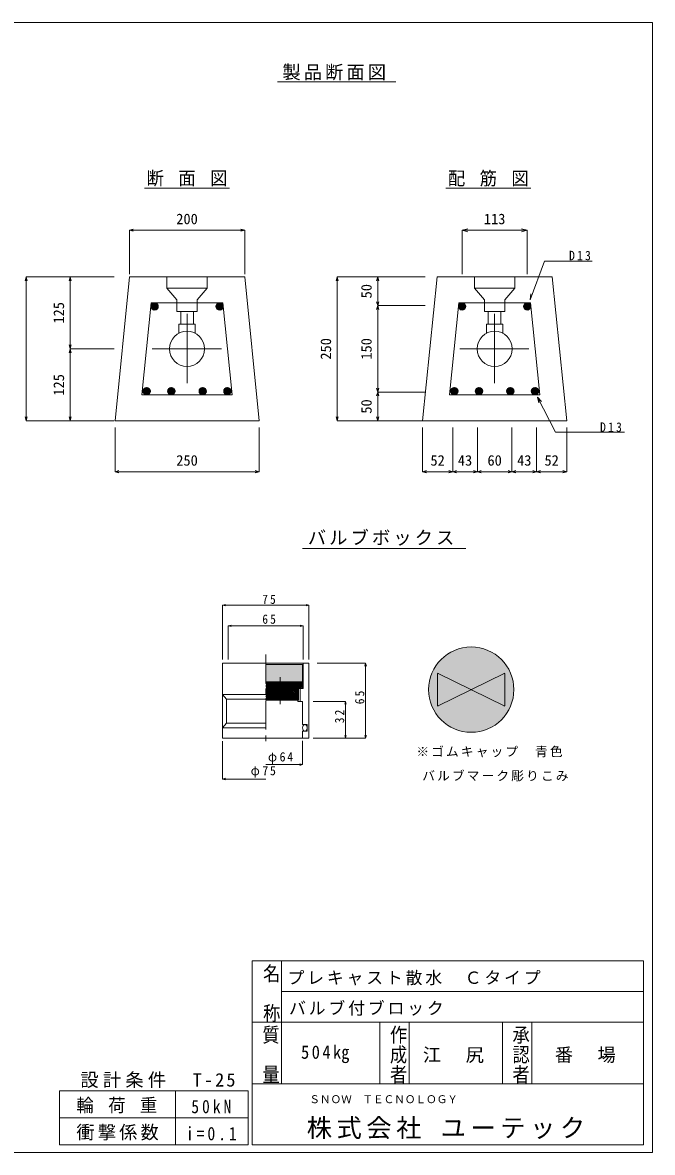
# Model space of a CAD drawing. Units: millimetres, scale not verified, with parts at other scales. Extents: x -1400 to 2655, y -980 to 980.
# Drawn here: x 308 to 1400, y -980 to 980 of the extents above; entities that cross this region are included whole.
import ezdxf
from ezdxf.enums import TextEntityAlignment as Align

# ---------------------------------------------------------------- set-up
doc = ezdxf.new("R2010")
doc.units = ezdxf.units.MM
doc.header["$LTSCALE"] = 10
for name, pattern in [('CHAIN', [18.5, 12, -1.5, 3.5, -1.5]), ('CHAIN1', [8, 5, -1, 1, -1]), ('DASHED1', [1.8, 1.2, -0.6])]:
    doc.linetypes.add(name, pattern=pattern)
doc.layers.add('0-0_図面枠', color=7, linetype='Continuous')
for name, color, linetype, lineweight in [('0-1_ブロック', 7, 'Continuous', 9), ('1-1', 7, 'Continuous', 18), ('3-0', 4, 'Continuous', 18)]:
    doc.layers.add(name, color=color, linetype=linetype, lineweight=lineweight)
doc.styles.add('@ＭＳ ゴシック', font='')
doc.styles.add('ＭＳ ゴシック', font='')
doc.styles.get('@ＭＳ ゴシック').set_extended_font_data('@MS Gothic')
doc.styles.get('ＭＳ ゴシック').set_extended_font_data('MS Gothic')

msp = doc.modelspace()

# ---------------------------------------------------------------- hatches: boundary and pattern name
at = {"layer": '3-0'}
msp.add_hatch(color=150, dxfattribs=at).paths.add_polyline_path([(1085.71, -251.2, 1), (1085.71, -103.2, 1)])

# ---------------------------------------------------------------- linework, layer by layer
at = {"layer": '0-1_ブロック', "color": 5}
for p, q in [((1400, 980), (-1400, 980)), ((705.93, -647.66), (1384.44, -647.66)), ((705.93, -647.66), (705.93, -966.95)), ((756.94, -647.66), (756.94, -754.32)), ((1384.44, -647.66), (1384.44, -966.95)), ((705.93, -754.32), (705.93, -860.29)), ((705.93, -754.32), (1384.44, -754.32)), ((756.94, -754.32), (756.94, -860.29)), ((927.15, -754.32), (927.15, -860.29)), ((978.16, -754.32), (978.16, -860.29)), ((1139.71, -754.32), (1139.71, -860.29)), ((1190.73, -754.32), (1190.73, -860.29)), ((705.93, -860.99), (1384.44, -860.99)), ((705.93, -966.95), (1384.44, -966.95))]:
    msp.add_line(p, q, dxfattribs=at)
at = {"layer": '0-1_ブロック', "color": 3, "lineweight": 18}
msp.add_line((793.29, 67.7), (1076.37, 67.7), dxfattribs=at)
at = {"layer": '0-1_ブロック', "color": 4, "lineweight": 18}
msp.add_line((756.94, -700.99), (1384.44, -700.99), dxfattribs=at)
at = {"layer": '0-1_ブロック'}
for p, q in [((572.93, -873.08), (572.93, -966.95)), ((698.84, -873.08), (698.84, -966.95)), ((371.77, -920.02), (698.84, -920.02)), ((371.77, -966.95), (698.84, -966.95))]:
    msp.add_line(p, q, dxfattribs=at)
at = {"layer": '0-1_ブロック', "color": 5}
msp.add_lwpolyline([(-1400, -980), (1400, -980), (1400, 980)], dxfattribs=at)
at = {"layer": '0-1_ブロック'}
msp.add_lwpolyline([(371.77, -966.95), (371.77, -873.08), (698.84, -873.08)], dxfattribs=at)
at = {"layer": '1-1', "color": 3}
for p, q in [((749.92, 877.22), (954.78, 877.22)), ((518.92, 693.04), (666.39, 693.04)), ((1041.54, 693.04), (1189.01, 693.04)), ((492.85, 539.03), (467.85, 289.03)), ((692.85, 539.03), (492.85, 539.03)), ((692.85, 539.03), (717.85, 289.03)), ((1026.38, 539.03), (1001.38, 289.03)), ((1226.38, 539.03), (1026.38, 539.03)), ((1226.38, 539.03), (1251.38, 289.03)), ((467.85, 289.03), (717.85, 289.03)), ((1001.38, 289.03), (1251.38, 289.03))]:
    msp.add_line(p, q, dxfattribs=at)
at = {"layer": '1-1', "color": 4}
for p, q in [((492.85, 619.74), (499.61, 621.56)), ((492.85, 619.74), (692.85, 619.74)), ((492.85, 619.74), (499.61, 617.93)), ((492.85, 619.74), (492.85, 543.31)), ((692.85, 619.74), (686.09, 621.56)), ((692.85, 619.74), (686.09, 617.93)), ((692.85, 619.74), (692.85, 543.31)), ((1070, 619.74), (1079.66, 622.33)), ((1070, 619.74), (1182.77, 619.74)), ((1070, 619.74), (1079.66, 617.16)), ((1070, 619.74), (1070, 543.31)), ((1182.77, 619.74), (1173.11, 622.33)), ((1182.77, 619.74), (1173.11, 617.16)), ((1182.77, 619.74), (1182.77, 543.31)), ((313.58, 539.03), (311.77, 532.27)), ((313.58, 289.03), (313.58, 539.03)), ((313.58, 539.03), (315.39, 532.27)), ((313.58, 539.03), (390.01, 539.03)), ((390.01, 539.03), (388.2, 532.27)), ((390.01, 414.03), (390.01, 539.03)), ((390.01, 539.03), (391.82, 532.27)), ((390.01, 539.03), (466.45, 539.03)), ((853.21, 539.03), (851.4, 532.27)), ((853.21, 289.03), (853.21, 539.03)), ((853.21, 539.03), (855.03, 532.27)), ((853.21, 539.03), (923.54, 539.03)), ((923.54, 539.03), (921.72, 532.27)), ((923.54, 489.03), (923.54, 539.03)), ((923.54, 539.03), (925.35, 532.27)), ((923.54, 539.03), (1006.09, 539.03)), ((923.54, 489.03), (921.72, 495.8)), ((923.54, 489.03), (925.35, 495.8)), ((923.54, 489.03), (921.72, 482.27)), ((923.54, 339.03), (923.54, 489.03)), ((923.54, 489.03), (925.35, 482.27)), ((923.54, 489.03), (1006.09, 489.03)), ((390.01, 414.03), (388.2, 420.8)), ((390.01, 414.03), (388.2, 407.27)), ((390.01, 414.03), (391.82, 420.8)), ((390.01, 289.03), (390.01, 414.03)), ((390.01, 414.03), (391.82, 407.27)), ((390.01, 414.03), (466.45, 414.03)), ((923.54, 339.03), (921.72, 345.8)), ((923.54, 339.03), (921.72, 332.27)), ((923.54, 339.03), (925.35, 345.8)), ((923.54, 289.03), (923.54, 339.03)), ((923.54, 339.03), (925.35, 332.27)), ((923.54, 339.03), (1006.09, 339.03)), ((313.58, 289.03), (311.77, 295.8)), ((313.58, 289.03), (315.39, 295.8)), ((390.01, 289.03), (388.2, 295.8)), ((390.01, 289.03), (391.82, 295.8)), ((853.21, 289.03), (851.4, 295.8)), ((853.21, 289.03), (855.03, 295.8)), ((923.54, 289.03), (921.72, 295.8)), ((923.54, 289.03), (925.35, 295.8)), ((313.58, 289.03), (390.01, 289.03)), ((390.01, 289.03), (466.45, 289.03)), ((467.85, 200.87), (467.85, 277.31)), ((717.85, 200.87), (717.85, 277.31)), ((853.21, 289.03), (923.54, 289.03)), ((923.54, 289.03), (1006.09, 289.03)), ((1001.38, 200.87), (1001.38, 277.31)), ((1053.59, 200.87), (1053.59, 277.31)), ((1096.38, 200.87), (1096.38, 277.31)), ((1156.38, 200.87), (1156.38, 277.31)), ((1199.17, 200.87), (1199.17, 277.31)), ((1251.38, 200.87), (1251.38, 277.31)), ((467.85, 200.87), (474.61, 202.69)), ((467.85, 200.87), (717.85, 200.87)), ((467.85, 200.87), (474.61, 199.06)), ((717.85, 200.87), (711.09, 202.69)), ((717.85, 200.87), (711.09, 199.06)), ((1001.38, 200.87), (1008.15, 202.69)), ((1001.38, 200.87), (1053.59, 200.87)), ((1001.38, 200.87), (1008.15, 199.06)), ((1053.59, 200.87), (1046.83, 202.69)), ((1053.59, 200.87), (1046.83, 199.06)), ((1053.59, 200.87), (1060.36, 202.69)), ((1053.59, 200.87), (1096.38, 200.87)), ((1053.59, 200.87), (1060.36, 199.06)), ((1096.38, 200.87), (1089.62, 202.69)), ((1096.38, 200.87), (1089.62, 199.06)), ((1096.38, 200.87), (1103.15, 202.69)), ((1096.38, 200.87), (1156.38, 200.87)), ((1096.38, 200.87), (1103.15, 199.06)), ((1156.38, 200.87), (1149.62, 202.69)), ((1156.38, 200.87), (1149.62, 199.06)), ((1156.38, 200.87), (1163.15, 202.69)), ((1156.38, 200.87), (1199.17, 200.87)), ((1156.38, 200.87), (1163.15, 199.06)), ((1199.17, 200.87), (1192.41, 202.69)), ((1199.17, 200.87), (1192.41, 199.06)), ((1199.17, 200.87), (1205.94, 202.69)), ((1199.17, 200.87), (1251.38, 200.87)), ((1199.17, 200.87), (1205.94, 199.06)), ((1251.38, 200.87), (1244.62, 202.69)), ((1251.38, 200.87), (1244.62, 199.06))]:
    msp.add_line(p, q, dxfattribs=at)
at = {"layer": '1-1'}
for p, q in [((627.85, 519.03), (627.85, 539.03)), ((1161.38, 519.03), (1161.38, 539.03)), ((557.85, 519.03), (575.35, 499.03)), ((610.35, 499.03), (627.85, 519.03)), ((1091.38, 519.03), (1108.88, 499.03)), ((1143.88, 499.03), (1161.38, 519.03)), ((531.17, 491.3), (540.23, 482.24)), ((532.17, 492.41), (541.35, 483.24)), ((533.43, 493.28), (542.21, 484.5)), ((534.97, 493.86), (542.79, 486.04)), ((536.93, 494.02), (542.95, 488)), ((575.35, 499.03), (575.35, 479.03)), ((610.35, 499.03), (610.35, 479.03)), ((648.77, 494.02), (642.75, 488)), ((650.73, 493.86), (642.91, 486.04)), ((652.27, 493.28), (643.49, 484.5)), ((653.53, 492.41), (644.35, 483.24)), ((654.53, 491.3), (645.47, 482.24)), ((1064.7, 491.3), (1073.76, 482.24)), ((1065.71, 492.41), (1074.88, 483.24)), ((1066.96, 493.28), (1075.75, 484.5)), ((1068.5, 493.86), (1076.33, 486.04)), ((1070.47, 494.02), (1076.49, 488)), ((1108.88, 479.03), (1108.88, 499.03)), ((1143.88, 479.03), (1143.88, 499.03)), ((1182.3, 494.02), (1176.28, 488)), ((1184.27, 493.86), (1176.44, 486.04)), ((1185.81, 493.28), (1177.02, 484.5)), ((1187.06, 492.41), (1177.89, 483.24)), ((1188.07, 491.3), (1179, 482.24)), ((1188.21, 499.23), (1189.09, 509.19)), ((530.01, 488.22), (537.15, 481.07)), ((530.17, 485.93), (534.87, 481.24)), ((530.42, 489.92), (538.86, 481.49)), ((610.35, 479.03), (575.35, 479.03)), ((581.85, 456.64), (581.85, 479.03)), ((603.85, 456.64), (603.85, 479.03)), ((655.28, 489.92), (646.85, 481.49)), ((655.7, 488.22), (648.55, 481.07)), ((655.53, 485.93), (650.84, 481.24)), ((1063.54, 488.22), (1070.68, 481.07)), ((1063.7, 485.93), (1068.4, 481.24)), ((1063.96, 489.92), (1072.39, 481.49)), ((1143.88, 479.03), (1108.88, 479.03)), ((1115.38, 456.64), (1115.38, 479.03)), ((1137.38, 456.64), (1137.38, 479.03)), ((1188.81, 489.92), (1180.38, 481.49)), ((1189.23, 488.22), (1182.08, 481.07)), ((1189.06, 485.93), (1184.37, 481.24)), ((606.85, 456.64), (606.85, 440.77)), ((1140.38, 456.64), (1140.38, 440.77)), ((516.39, 341.22), (523.53, 334.07)), ((516.55, 338.93), (521.25, 334.24)), ((516.8, 342.92), (525.24, 334.49)), ((517.55, 344.3), (526.61, 335.23)), ((518.55, 345.41), (527.73, 336.24)), ((519.81, 346.28), (528.6, 337.49)), ((521.35, 346.86), (529.18, 339.03)), ((523.31, 347.02), (529.33, 341)), ((559.18, 341.22), (566.32, 334.07)), ((559.34, 338.93), (564.04, 334.24)), ((559.6, 342.92), (568.03, 334.49)), ((560.34, 344.3), (569.4, 335.23)), ((561.35, 345.41), (570.52, 336.24)), ((562.6, 346.28), (571.39, 337.49)), ((564.14, 346.86), (571.97, 339.03)), ((566.1, 347.02), (572.13, 341)), ((619.6, 347.02), (613.58, 341)), ((621.56, 346.86), (613.74, 339.03)), ((623.1, 346.28), (614.32, 337.49)), ((624.36, 345.41), (615.18, 336.24)), ((625.36, 344.3), (616.3, 335.23)), ((626.11, 342.92), (617.67, 334.49)), ((626.52, 341.22), (619.38, 334.07)), ((626.36, 338.93), (621.66, 334.24)), ((662.39, 347.02), (656.37, 341)), ((664.35, 346.86), (656.53, 339.03)), ((665.89, 346.28), (657.11, 337.49)), ((667.15, 345.41), (657.97, 336.24)), ((668.15, 344.3), (659.09, 335.23)), ((668.9, 342.92), (660.46, 334.49)), ((669.31, 341.22), (662.17, 334.07)), ((669.15, 338.93), (664.45, 334.24)), ((1049.92, 341.22), (1057.07, 334.07)), ((1050.09, 338.93), (1054.78, 334.24)), ((1050.34, 342.92), (1058.77, 334.49)), ((1051.08, 344.3), (1060.15, 335.23)), ((1052.09, 345.41), (1061.26, 336.24)), ((1053.34, 346.28), (1062.13, 337.49)), ((1054.88, 346.86), (1062.71, 339.03)), ((1056.85, 347.02), (1062.87, 341)), ((1092.71, 341.22), (1099.86, 334.07)), ((1092.88, 338.93), (1097.57, 334.24)), ((1093.13, 342.92), (1101.56, 334.49)), ((1093.87, 344.3), (1102.94, 335.23)), ((1094.88, 345.41), (1104.05, 336.24)), ((1096.13, 346.28), (1104.92, 337.49)), ((1097.67, 346.86), (1105.5, 339.03)), ((1099.64, 347.02), (1105.66, 341)), ((1153.13, 347.02), (1147.11, 341)), ((1155.09, 346.86), (1147.27, 339.03)), ((1156.63, 346.28), (1147.85, 337.49)), ((1157.89, 345.41), (1148.72, 336.24)), ((1158.89, 344.3), (1149.83, 335.23)), ((1159.64, 342.92), (1151.21, 334.49)), ((1160.06, 341.22), (1152.91, 334.07)), ((1159.89, 338.93), (1155.2, 334.24)), ((1195.92, 347.02), (1189.9, 341)), ((1197.88, 346.86), (1190.06, 339.03)), ((1199.43, 346.28), (1190.64, 337.49)), ((1200.68, 345.41), (1191.51, 336.24)), ((1201.69, 344.3), (1192.62, 335.23)), ((1202.43, 342.92), (1194, 334.49)), ((1202.85, 341.22), (1195.7, 334.07)), ((1202.68, 338.93), (1197.99, 334.24)), ((1200.63, 330.15), (1202.76, 320.38)), ((1200.63, 330.15), (1207.36, 322.75))]:
    msp.add_line(p, q, dxfattribs=at)
at = {"layer": '1-1', "color": 2}
for p, q in [((530.56, 494.03), (514.56, 334.03)), ((530.56, 494.03), (655.14, 494.03)), ((655.14, 494.03), (671.14, 334.03)), ((1064.09, 494.03), (1048.09, 334.03)), ((1064.09, 494.03), (1188.67, 494.03)), ((1064.09, 494.03), (1188.67, 494.03)), ((1188.67, 494.03), (1204.67, 334.03)), ((514.56, 334.03), (671.14, 334.03)), ((1048.09, 334.03), (1204.67, 334.03))]:
    msp.add_line(p, q, dxfattribs=at)
at = {"layer": '1-1', "linetype": 'CHAIN'}
for p, q in [((592.85, 474.48), (592.85, 353.58)), ((1126.38, 474.48), (1126.38, 353.58)), ((532.4, 414.03), (653.3, 414.03)), ((1065.93, 414.03), (1186.83, 414.03))]:
    msp.add_line(p, q, dxfattribs=at)
at = {"layer": '1-1'}
for points in [[(1188.21, 499.23), (1212.69, 566.23), (1295.54, 566.23)], [(627.85, 519.03), (557.85, 519.03), (557.85, 539.03)], [(1161.38, 519.03), (1091.38, 519.03), (1091.38, 539.03)], [(606.85, 456.64), (578.85, 456.64), (578.85, 440.77)], [(1140.38, 456.64), (1112.38, 456.64), (1112.38, 440.77)], [(1200.63, 330.15), (1231.99, 269.31), (1351.32, 269.31)]]:
    msp.add_lwpolyline(points, dxfattribs=at)
at = {"layer": '1-1', "color": 2}
for centre in [(536.47, 487.54), (649.23, 487.54), (1070, 487.54), (1182.77, 487.54), (522.85, 340.53), (565.64, 340.53), (620.06, 340.53), (662.85, 340.53), (1056.38, 340.53), (1099.17, 340.53), (1153.59, 340.53), (1196.38, 340.53)]:
    msp.add_circle(centre, 6.5, dxfattribs=at)
at = {"layer": '1-1', "color": 3}
for centre in [(592.85, 414.03), (1126.38, 414.03)]:
    msp.add_circle(centre, 30.45, dxfattribs=at)
at = {"layer": '3-0'}
for p, q in [((654.24, -30.67), (659.27, -29.32)), ((654.24, -30.67), (804.24, -30.67)), ((654.24, -30.67), (659.27, -32.01)), ((654.24, -30.67), (654.24, -124.91)), ((804.24, -30.67), (799.22, -29.32)), ((804.24, -30.67), (799.22, -32.01)), ((804.24, -30.67), (804.24, -124.91)), ((664.24, -66.47), (669.27, -65.13)), ((664.24, -66.47), (669.27, -67.82)), ((664.24, -66.47), (664.24, -124.91)), ((664.24, -66.47), (794.24, -66.47)), ((794.24, -66.47), (789.22, -65.13)), ((794.24, -66.47), (789.22, -67.82)), ((794.24, -66.47), (794.24, -124.91)), ((902.47, -131.5), (818.34, -131.5)), ((902.47, -131.5), (901.12, -136.52)), ((902.47, -261.5), (902.47, -131.5)), ((902.47, -131.5), (903.82, -136.52)), ((730.02, -163.5), (729.24, -164.28)), ((732.85, -163.5), (729.24, -167.1)), ((735.68, -163.5), (729.24, -169.93)), ((738.5, -163.5), (729.24, -172.76)), ((741.33, -163.5), (729.24, -175.59)), ((744.16, -163.5), (729.24, -178.42)), ((746.99, -163.5), (729.24, -181.25)), ((749.82, -163.5), (729.24, -184.08)), ((752.65, -163.5), (729.24, -186.9)), ((755.47, -163.5), (729.24, -189.73)), ((758.3, -163.5), (729.24, -192.56)), ((761.13, -163.5), (729.24, -195.39)), ((763.96, -163.5), (731.96, -195.5)), ((766.79, -163.5), (734.79, -195.5)), ((769.62, -163.5), (737.62, -195.5)), ((772.45, -163.5), (740.45, -195.5)), ((775.27, -163.5), (743.27, -195.5)), ((778.1, -163.5), (746.1, -195.5)), ((780.93, -163.5), (748.93, -195.5)), ((783.76, -163.5), (751.76, -195.5)), ((786.59, -163.5), (754.59, -195.5)), ((789.42, -163.5), (757.42, -195.5)), ((792.24, -163.5), (760.24, -195.5)), ((792.24, -166.33), (763.07, -195.5)), ((792.24, -169.16), (765.9, -195.5)), ((792.24, -171.99), (788.73, -175.5)), ((786.24, -177.99), (768.73, -195.5)), ((786.24, -180.82), (771.56, -195.5)), ((786.24, -183.64), (774.39, -195.5)), ((786.24, -186.47), (777.21, -195.5)), ((786.24, -189.3), (780.04, -195.5)), ((786.24, -192.13), (782.87, -195.5)), ((786.24, -194.96), (785.7, -195.5)), ((867.62, -197.5), (811.36, -197.5)), ((867.62, -197.5), (866.27, -202.52)), ((867.62, -261.5), (867.62, -197.5)), ((867.62, -197.5), (868.96, -202.52)), ((654.24, -332.32), (654.24, -266.69)), ((793.24, -307.35), (793.24, -266.03)), ((867.62, -261.5), (811.36, -261.5)), ((902.47, -261.5), (818.34, -261.5)), ((867.62, -261.5), (866.27, -256.48)), ((867.62, -261.5), (868.96, -256.48)), ((902.47, -261.5), (901.12, -256.48)), ((902.47, -261.5), (903.82, -256.48)), ((793.24, -307.35), (788.22, -308.7)), ((654.24, -332.32), (659.27, -330.98)), ((654.24, -332.32), (729.24, -332.32)), ((654.24, -332.32), (659.27, -333.67))]:
    msp.add_line(p, q, dxfattribs=at)
at = {"layer": '3-0', "linetype": 'CHAIN1'}
for p, q in [((729.24, -116.5), (729.24, -266.5)), ((754.24, -155.5), (754.24, -202.5))]:
    msp.add_line(p, q, dxfattribs=at)
at = {"layer": '3-0', "color": 3}
for p, q in [((804.24, -131.5), (654.24, -131.5)), ((654.24, -131.5), (654.24, -185.5)), ((794.24, -131.5), (794.24, -175.5)), ((804.24, -131.5), (804.24, -261.5)), ((794.24, -175.5), (729.24, -175.5)), ((782.24, -175.5), (782.24, -195.5)), ((785.24, -175.5), (785.24, -197.5)), ((793.24, -175.5), (785.24, -175.5)), ((786.24, -175.5), (786.24, -195.5)), ((789.24, -175.5), (789.24, -197.5)), ((792.24, -163.5), (792.24, -175.5)), ((654.24, -185.5), (661.24, -193.84)), ((654.24, -185.5), (654.24, -243.5)), ((729.24, -185.5), (654.24, -185.5)), ((661.24, -193.84), (661.24, -235.16)), ((661.24, -193.84), (729.24, -193.84)), ((786.24, -195.5), (729.24, -195.5)), ((793.24, -197.5), (785.24, -197.5)), ((793.24, -197.5), (793.24, -237.5)), ((654.24, -219.5), (654.24, -261.5)), ((654.24, -243.5), (661.24, -235.16)), ((661.24, -235.16), (729.24, -235.16)), ((729.24, -243.5), (654.24, -243.5)), ((801.24, -237.5), (793.24, -237.5)), ((793.24, -249.5), (793.24, -261.5)), ((801.24, -237.5), (801.24, -249.5)), ((801.24, -239.5), (801.24, -249.5)), ((804.24, -261.5), (654.24, -261.5))]:
    msp.add_line(p, q, dxfattribs=at)
at = {"layer": '3-0', "color": 2}
for p, q in [((793.24, -133.5), (729.24, -133.5)), ((793.24, -163.5), (793.24, -133.5)), ((793.24, -163.5), (729.24, -163.5))]:
    msp.add_line(p, q, dxfattribs=at)
at = {"layer": '3-0', "color": 7}
for p, q in [((1027.23, -204.58), (1027.23, -149.82)), ((1083.94, -176.32), (1028.68, -148.92)), ((1087.49, -176.32), (1142.75, -148.92)), ((1144.19, -204.58), (1144.19, -149.82)), ((1083.94, -178.08), (1028.68, -205.48)), ((1087.49, -178.08), (1142.75, -205.48))]:
    msp.add_line(p, q, dxfattribs=at)
at = {"layer": '3-0', "color": 7, "linetype": 'DASHED1'}
msp.add_line((743.24, -163.5), (743.24, -187.5), dxfattribs=at)
msp.add_lwpolyline([(765.24, -163.5), (765.24, -187.5), (743.24, -187.5)], dxfattribs=at)
at = {"layer": '3-0', "color": 3}
msp.add_lwpolyline([(801.24, -249.5), (793.24, -249.5), (793.24, -261.5)], dxfattribs=at)
at = {"layer": '3-0'}
msp.add_lwpolyline([(729.24, -307.35), (793.24, -307.35), (788.22, -306.01)], dxfattribs=at)
at = {"layer": '3-0', "color": 7}
msp.add_circle((1085.71, -177.2), 74, dxfattribs=at)
for centre, radius, start, end in [((1028.23, -149.82), 1, 63.62888, 180), ((1143.19, -149.82), 1, 0, 116.37112), ((1085.71, -172.73), 4, 243.62888, 296.37112), ((1085.71, -181.66), 4, 63.62888, 116.37112), ((1028.23, -204.58), 1, 180, 296.37112), ((1143.19, -204.58), 1, 243.62888, 0)]:
    msp.add_arc(centre, radius, start, end, dxfattribs=at)
msp.add_ellipse((797.24, -243.5), major_axis=(0, 6), ratio=0.66, dxfattribs=at)
at = {"layer": '3-0', "color": 150}
msp.add_solid([(729.24, -133.5), (793.24, -133.5), (729.24, -163.5), (793.24, -163.5)], dxfattribs=at)

# ---------------------------------------------------------------- texts
at = {"layer": '0-0_図面枠', "insert": (769.75, -742.91), "char_height": 21.4, "attachment_point": 7, "style": 'ＭＳ ゴシック'}
msp.add_mtext('\\T1.17;バルブ付ブロック', dxfattribs=at)
at = {"layer": '0-1_ブロック', "style": '@ＭＳ ゴシック', "width": 1.15}
for s, p in [('名\u3000称', (721.71, -652.16)), ('質\u3000量', (720.52, -758.4)), ('作成者', (941.75, -758.4)), ('承認者', (1154.31, -758.4))]:
    msp.add_text(s, height=21.92, rotation=270, dxfattribs=at).set_placement(p, align=Align.BOTTOM_LEFT)
at = {"layer": '0-1_ブロック', "style": 'ＭＳ ゴシック'}
msp.add_text('ＳＮＯＷ\u3000ＴＥＣＮＯＬＯＧＹ', height=13.49, dxfattribs=at).set_placement((804.96, -898.65), align=Align.BOTTOM_LEFT)
at = {"layer": '0-1_ブロック', "attachment_point": 7, "style": 'ＭＳ ゴシック'}
for s, insert, char_height in [('\\T1.17;バルブボックス', (802.32, 72.52), 23.23), ('\\T1.17;プレキャスト散水\u3000Ｃタイプ', (767.04, -690.25), 21.4), ('\\T1.3;\\W0.9;504㎏', (790.52, -825.25), 23.23), ('\\T1.17;江\u3000尻', (1001.93, -824.93), 23.23), ('\\T1.17;番\u3000場', (1230.57, -824.93), 23.23), ('\\T1.23;設計条件\u3000T-25', (407.85, -868.31), 23.23), ('\\T1.22;\\W0.95;輪\\~荷\\~重', (400.91, -912.39), 23.23), ('\\T1.39;\\W0.85;50kN', (600.16, -912.39), 23.23), ('\\T1.18;株式会社\\~ユーテック', (800.51, -957.09), 32.1), ('\\T1.17;衝撃係数', (400.91, -959.32), 23.23), ('\\T1.39;\\W0.85;i=0.1', (590.89, -959.32), 23.23)]:
    msp.add_mtext(s, dxfattribs=dict(at, insert=insert, char_height=char_height))
at = {"layer": '1-1', "color": 4, "style": 'ＭＳ ゴシック'}
for s, p in [('200', (574.1, 624.74)), ('113', (1107.63, 624.74)), ('250', (574.1, 205.87)), ('52', (1014.99, 205.87)), ('43', (1062.49, 205.87)), ('60', (1113.88, 205.87)), ('43', (1165.28, 205.87)), ('52', (1212.78, 205.87))]:
    msp.add_text(s, height=18.33, dxfattribs=at).set_placement(p, align=Align.BOTTOM_LEFT)
for s, p in [('50', (918.54, 501.53)), ('125', (385.01, 457.78)), ('250', (848.21, 395.28)), ('150', (918.54, 395.28)), ('125', (385.01, 332.78)), ('50', (918.54, 301.53))]:
    msp.add_text(s, height=18.33, rotation=90, dxfattribs=at).set_placement(p, align=Align.BOTTOM_LEFT)
at = {"layer": '1-1', "attachment_point": 7, "style": 'ＭＳ ゴシック'}
for s, insert, char_height in [('\\T1.17;製品断面図', (758.08, 879.72), 23.23), ('\\T1.22;\\W0.95;断\\~面\\~図', (522.59, 695.52), 23.23), ('\\T1.22;\\W0.95;配\\~筋\\~図', (1045.21, 695.52), 23.23), ('\\T1.38;\\W0.9;D13', (1255.42, 567.44), 16.42), ('\\T1.38;\\W0.9;D13', (1309.21, 269.78), 16.42)]:
    msp.add_mtext(s, dxfattribs=dict(at, insert=insert, char_height=char_height))
at = {"layer": '3-0', "color": 7, "char_height": 16.13, "attachment_point": 7, "style": 'ＭＳ ゴシック'}
for s, insert in [('\\T1.38;\\W0.9;75', (723.24, -28.67)), ('\\T1.38;\\W0.9;65', (723.44, -63.18)), ('\\T1.17;※ゴムキャップ\u3000青色', (990.57, -294.68)), ('\\T1.27;\\W0.95;φ64', (733.14, -306.12)), ('\\T1.27;\\W0.95;φ75', (703.19, -330.08)), ('\\T1.17;バルブマーク彫りこみ', (1000.74, -336.47))]:
    msp.add_mtext(s, dxfattribs=dict(at, insert=insert))
at = {"layer": '3-0', "color": 7, "char_height": 16.13, "attachment_point": 7, "rotation": 90, "style": 'ＭＳ ゴシック'}
for s, insert in [('\\T1.38;\\W0.9;65', (900.47, -202.5)), ('\\T1.38;\\W0.9;32', (865.62, -235.5))]:
    msp.add_mtext(s, dxfattribs=dict(at, insert=insert))

doc.saveas('drawing.dxf')
